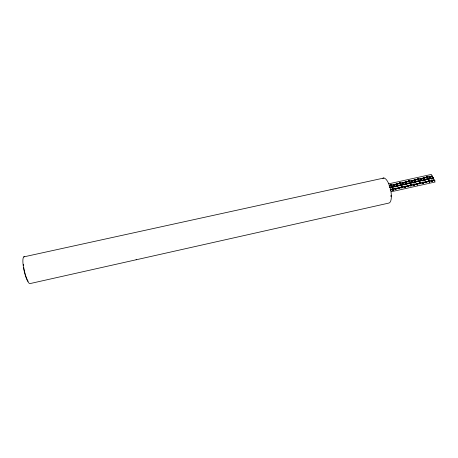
<?xml version="1.0" encoding="UTF-8"?>
<svg xmlns="http://www.w3.org/2000/svg" width="458" height="458" viewBox="0 0 458 458"><rect width="100%" height="100%" fill="white"/><g stroke="black" fill="none" stroke-linecap="round" stroke-linejoin="round"><path stroke-width="0.69" d="M417.295 184.471L417.587 184.803L417.341 184.511M405.565 187.58L404.958 187.711L405.261 187.122M391.224 185.61L391.435 184.975L390.439 185.101M394.264 184.849L394.309 184.9M392.735 190.202L393.187 190.545L393.199 190.036M399.113 188.124L399.164 188.175M400.315 183.377L400.366 183.71L400.492 183.343M401.471 187.391L401.729 187.637M402.153 187.448L402.204 187.499M408.725 181.385L408.96 181.694M409.378 181.603L409.412 181.454M410.643 185.662L410.586 185.307L410.82 185.622M411.244 185.433L411.295 185.484M411.971 180.933L412.028 180.984M413.843 184.855L413.9 184.906M417.284 184.093L417.456 183.927M418.406 179.513L418.457 179.565M419.877 183.515L419.934 183.566M429.507 181.763L428.699 181.712L428.671 181.299L428.94 181.46M429.335 181.855L429.661 182.089L429.369 181.78M424.658 179.897L425.013 180.303L425.213 179.868M390.205 185.29L390.101 185.021L391.281 185.055L390.348 185.124M412.795 182.484L413.185 182.662L412.824 182.45M390.359 185.209C390.468 186.166 392.678 184.471 390.411 185.324M390.548 185.461L390.777 185.547M390.537 186.017L390.434 185.742L391.624 185.753M390.657 185.914L391.401 185.576M405.118 187.276L405.507 187.454L405.187 187.156M393.25 184.591L394.315 184.385M393.468 184.711L393.382 184.454M393.474 184.431L393.359 184.763L394.464 184.585M394.544 184.471L393.445 184.654M392.002 189.24L391.899 188.965L393.079 188.999L392.122 189.137M392.231 189.337L392.094 188.971L392.855 188.833M392.237 189.057L392.18 189.217M393.571 185.347L393.468 185.072L394.647 185.106M392.346 189.417L392.655 189.618M394.149 184.288L393.313 184.414M394.241 184.265L394.017 184.305M392.334 189.973L393.422 189.704L392.231 189.698L393.416 189.732M392.603 189.435L392.603 189.664M400.905 184.998L400.979 185.416L400.813 185.095M394.412 184.963L393.703 185.215M392.998 189.412L393.182 189.589M393.204 189.143L392.151 189.446M393.193 190.167L392.981 189.938L393.267 190.219M396.279 183.927L397.344 183.715M396.502 183.761L397.12 183.544M396.41 183.784L396.451 183.927M395.042 188.564L394.939 188.295L396.136 188.301M395.277 188.662L395.14 188.295L395.454 188.341M396.668 184.248L396.903 184.213M395.277 188.381L395.168 188.707L396.359 188.421L395.191 188.77M396.599 184.677C399.124 184.568 396.416 183.681 396.599 184.677L397.676 184.437M396.674 184.465L397.464 184.236M395.254 188.604L396.336 188.364M397.246 183.664L396.388 183.847M395.449 188.868L395.683 188.833M397.263 184.116L397.384 183.95M395.38 189.297L395.277 189.022L396.456 189.057M397.464 183.853L396.416 184.15M395.958 188.232L395.117 188.358M396.05 188.209L395.168 188.461M396.044 188.736L396.164 188.57M396.222 188.914L395.523 189.131M399.296 183.286L399.651 183.063M399.479 183.257C399.616 184.202 401.053 182.41 400.464 183.412M399.513 183.761L400.59 183.526M399.639 183.452L399.931 183.544M398.094 187.866L398.987 187.591M398.157 187.683L398.952 187.448M398.26 188.152L398.38 187.832M399.702 183.795L400.469 183.629M398.271 187.872L399.347 187.631M398.323 187.706L398.323 187.986M400.263 182.776C400.67 183.395 399.754 182.232 399.181 183.04M398.42 188.622L399.393 188.106L398.305 188.375L399.502 188.381M398.5 188.387L399.284 188.181M401.071 185.164C401.597 185.982 399.851 185.484 400.802 185.021M402.324 182.587L403.395 182.353M403.572 182.353L402.468 182.816L402.462 182.45L403.292 182.324M401.008 186.973L402.095 186.709L402.164 187.053L402.095 186.709M401.265 187.053C403.132 186.532 400.733 187.104 401.334 187.259M402.651 183.337L402.548 183.068L403.727 183.103M402.725 183.131L403.515 182.897M401.357 187.677L402.548 187.683L401.46 187.946L401.357 187.677L402.422 187.459M401.603 187.78L401.551 187.454M403.429 182.616L403.372 182.788M402.301 187.568L401.529 187.74M405.347 181.923L406.406 181.712L406.109 181.637M405.513 182.204L405.57 181.763L405.485 182.147L406.584 181.963M405.742 182.244L405.914 182.204M404.162 186.52L405.238 186.28M404.3 186.383L405.135 186.257M405.674 182.668L406.641 182.164L405.559 182.427L406.744 182.433M405.416 186.286L404.305 186.749L404.448 186.486M404.334 186.801L404.248 186.274L405.067 186.211M406.332 182.112L406.567 181.631L406.509 182.072M404.614 187.173L405.359 186.83M405.158 186.715L405.336 186.893M408.593 181.368L408.444 181.013L408.622 181.288M408.347 181.282L408.244 181.013L409.315 180.778L409.383 181.116L409.315 180.778M408.759 181.059L408.53 181.534L408.49 181.122M408.588 181.093L408.473 181.425L409.584 180.967M407.179 185.874L407.076 185.605L408.152 185.364L408.221 185.713L407.254 185.667L407.425 185.965M408.702 181.975L409.647 181.523M407.362 186.131L407.328 185.708M408.834 181.837L409.549 181.563M409.326 180.996L408.467 181.179M407.591 186.171L407.849 186.251M409.463 181.282L408.45 181.368M407.523 186.601L408.49 186.091L407.408 186.354L408.599 186.366M407.792 186.068L407.792 186.291M409.526 181.626L409.664 181.133M407.666 186.435L408.439 186.269M408.164 185.587L407.299 185.771M408.187 186.04L408.421 185.559L408.359 186.005L408.479 185.673L407.282 185.965M411.358 180.618L411.255 180.349L412.429 180.383M411.542 180.87L411.633 180.624M411.662 180.555L411.513 180.818L412.606 180.635M411.702 181.339L411.599 181.07L412.772 181.105M410.208 185.204L410.099 184.935L411.175 184.694L411.25 185.038L411.175 184.694M411.015 184.952L410.351 185.038M410.385 185.461L410.448 185.015M412.337 180.332L411.427 180.412L412.44 180.355M410.62 184.98L410.362 185.404L411.381 185.055M410.551 185.931C410.328 184.929 413.093 185.839 410.551 185.931L411.633 185.667M412.423 180.784C412.355 180.395 413.116 181.099 411.794 181.07M411.187 184.912L410.328 185.101M411.45 184.889L411.353 185.141M411.387 185.553L410.62 185.719M414.375 179.931L415.326 179.45L415.406 179.788L415.326 179.45M414.513 179.788L415.206 179.553M414.547 180.206L414.61 179.765M415.538 179.805L414.524 180.154L414.725 179.736M414.713 180.675L415.79 180.412L414.605 180.406L415.664 180.194M414.782 180.463L414.748 180.057L415.017 180.212M413.236 184.511L414.192 184.024L414.267 184.368L413.98 184.11M414.828 180.572L415.595 180.4L415.601 179.639M413.408 184.792L413.505 184.54M415.343 179.668L414.484 179.851M413.528 184.471L413.385 184.734L414.484 184.551M415.372 180.12L415.509 179.885M413.574 185.261L414.542 184.751L413.454 185.015L414.645 185.021M413.717 185.095L414.433 184.82M414.038 184.282L413.322 184.265L413.477 184.626M414.547 184.385L413.356 184.677M418.349 179.004L417.461 179.021L417.622 179.376M417.37 179.29L417.261 179.021L418.435 179.061L417.438 179.084M417.719 180.011L417.61 179.742L418.795 179.748M416.248 183.864L416.139 183.595L417.209 183.36L417.29 183.704L417.198 183.383M416.522 183.87L416.339 183.595L417.209 183.36M417.862 179.845L418.623 179.679M417.959 179.547L417.753 179.393M416.431 184.122L416.391 183.704M417.49 183.549L416.374 184.007L416.488 183.681M416.66 184.162L416.9 184.127M418.606 178.975L418.618 179.307L417.53 179.49M416.591 184.591L417.673 184.328L416.488 184.316L417.547 184.11M417.427 184.213L416.688 184.322M420.37 178.631L420.261 178.362L421.434 178.397M420.553 178.878L420.644 178.631M420.673 178.563L420.53 178.826L421.618 178.643M420.725 178.797L420.959 178.883M420.719 179.347L420.61 179.078L421.784 179.112M420.788 179.141L421.572 178.906M419.259 183.2L419.15 182.925L420.221 182.69L420.33 182.965M420.141 182.925L419.402 183.034M421.245 178.357L420.496 178.5M421.446 178.368L420.461 178.362L420.621 178.712M421.635 178.368L421.4 178.946M421.549 178.752L421.606 178.311M419.751 183.755L419.877 183.389M419.608 183.921L419.499 183.652L420.679 183.687M420.238 182.908L419.328 182.988M420.267 183.36L420.433 183.051M420.438 183.544L420.501 182.879L420.444 183.326M423.249 177.727L424.44 177.71M423.553 178.219L423.507 177.801L424.371 177.612M423.673 177.904L424.606 177.652L424.486 177.967M423.598 178.443L424.778 178.448M423.724 178.133L424.022 178.225M423.782 178.477L424.543 178.311M424.171 177.715L423.455 177.698L423.621 178.053M422.282 182.507L423.249 182.238M422.413 182.364C422.373 183.286 422.35 181.551 423.175 182.198M422.574 182.467L423.444 182.381M422.625 182.702L422.94 183.051L422.889 182.719M424.434 178.133L424.686 177.819M422.62 183.252L423.581 182.748L422.499 183.011L423.69 183.017M422.763 183.085L423.513 182.954M423.593 182.381L422.528 182.616M425.144 179.788L424.761 179.794M426.249 177.04L427.308 176.805L427.394 177.143M426.501 177.143L427.366 176.948M427.262 176.977C426.564 176.29 426.306 178.099 426.604 177.12M426.593 177.778L427.772 177.79L426.707 178.025M425.167 181.597C425.167 182.181 425.368 180.984 426.232 181.357L426.346 181.631M426.158 181.591L425.339 181.654L425.608 181.528M425.585 181.803L425.556 181.866M425.511 181.9L426.53 181.883L426.518 181.545M427.474 177.309L427.595 176.988L427.429 177.469M425.511 182.341L426.707 182.324M425.637 182.032L425.694 182.376L426.455 182.21M427.537 177.647L426.839 177.893M427.772 177.79L426.724 177.996M426.255 181.574L426.055 181.551M426.398 181.866L425.379 181.952M429.238 176.382L430.32 176.359M429.49 176.485L430.354 176.29M429.524 176.565L429.535 176.897M429.581 177.12L430.76 177.126M429.77 176.937L430.005 176.903M428.156 180.956L429.352 180.939M429.764 177.154L430.526 176.988M428.419 181.036L429.26 180.91M428.465 181.454L428.528 181.007M430.612 176.382L430.423 176.811M430.526 176.771L430.589 176.33M428.511 181.677L429.696 181.683M429.404 181.196L428.385 181.288M429.461 181.54L429.524 180.881M429.621 182.135C429.312 182.948 428.934 181.58 429.656 182.061M431.167 180.263C431.173 180.847 431.362 179.656 432.232 180.028L432.318 180.366M432.461 180.658C433.159 179.656 431.121 181.511 431.528 180.343M431.465 180.784L431.699 180.309L431.339 180.326L432.026 180.109M431.51 181.007L432.695 181.019L431.631 181.254M431.699 180.83L431.94 180.796M431.78 181.087L432.461 180.876M390.233 187.774L433.417 177.979L390.222 187.54M432.695 181.019L431.642 181.225M390.342 190.11L434.281 180.366L434.35 179.891L390.147 189.681M424.852 179.788L425.276 179.965M429.661 176.445L429.478 176.782L430.64 176.445L429.61 176.731L429.409 176.445L430.182 176.25M428.636 180.979L428.442 181.397L429.449 181.047M432.054 180.223L432.289 180.177M390.079 187.528L433.382 177.933M429.117 180.796L428.367 180.927L428.539 181.282M413.345 184.431L414.238 184.179M416.362 183.761L417.255 183.509M422.385 182.427L423.278 182.175M398.179 187.98L399.376 187.694M401.219 187.311L402.41 187.019L401.271 187.425M404.254 186.635L405.445 186.343M410.311 185.295L411.502 185.003M413.328 184.626L414.524 184.334M416.351 183.956L417.541 183.664M419.488 183.234L420.559 182.994M422.499 182.565L423.57 182.33M431.384 180.618L432.575 180.332M398.208 188.038L399.399 187.746M401.242 187.362L402.439 187.07M404.277 186.687L405.473 186.4M408.502 185.725L407.305 186.017L407.42 185.69M410.334 185.347L411.524 185.055M420.581 183.051L419.511 183.286L419.351 182.925M425.408 182.003L426.598 181.712M428.407 181.339L429.604 181.047M431.407 180.675L432.604 180.383M407.334 186.08L408.359 185.725M420.513 183.217L419.419 183.4L419.505 183.011L419.442 183.452M423.484 182.587L423.347 182.702M429.495 181.254L429.358 181.368M392.409 189.761L393.204 189.526M419.677 183.71L420.518 183.584M391.098 191.782L435.1 182.009L431.322 174.441L388.739 183.824M390.279 185.078L391.058 184.883M400.143 182.879C398.288 183.263 400.361 183.664 400.464 183.131M406.183 181.545L405.427 181.677L405.576 182.038M408.416 181.076L409.194 180.881M389.054 185.576L432.329 175.992M394.521 184.419L393.411 184.877M402.416 182.702L403.601 182.416M405.433 182.038L406.624 181.746L405.456 182.089M411.461 180.704L412.652 180.418M414.467 180.04L415.658 179.754M420.473 178.717L421.663 178.425M423.473 178.053L424.658 177.761M426.461 177.395L427.652 177.103M399.416 183.423L400.607 183.131M403.63 182.467C402.41 183.4 401.929 181.941 403.2 182.341M411.484 180.755L412.675 180.469M414.496 180.091L415.681 179.805M418.686 179.141L417.473 179.376L418.664 179.089L418.372 179.456M420.501 178.769L421.686 178.477M427.68 177.154L426.49 177.446L427.526 177.16M408.502 181.483L409.521 181.133M423.524 178.168L424.532 177.819M429.507 176.845L430.514 176.496M389.248 186L432.272 176.244M405.805 182.542L406.572 182.37M389.426 187.414L433.314 177.71M389.443 187.58L433.199 177.899M23.742 256.892L383.918 178.013M417.599 184.757C416.185 184.408 418.057 185.685 417.444 184.769M413.03 182.33C411.794 182.593 413.66 183.435 413.156 182.49M416.58 183.532L416.402 184.064L417.421 183.715M432.432 180.463L432.358 180.704M431.367 180.263L431.539 180.618M426.747 177.149L426.575 177.189M426.747 177.406L427.016 177.561M426.45 181.717L426.312 182.187M425.9 182.055L425.934 182.124M425.368 181.597L425.534 181.952M414.444 179.719L414.616 180.04M416.322 183.629L416.499 183.956M414.404 184.385L414.261 184.86M411.456 180.349L411.605 180.704M410.288 184.969L410.454 185.295M406.372 181.786L406.166 181.631M404.763 186.738L404.763 186.961M402.691 182.719L402.954 182.879M398.689 188.089L398.689 188.312M396.347 183.715L396.502 184.042M393.662 185.072L393.605 184.723L393.874 184.883M136.158 259.486L136.215 259.772M390.955 195.291A11.856 4.219 77.5 0 1 390.949 196.659M382.808 178.265A12.818 4.563 77.5 0 1 390.445 189.005A12.818 4.563 77.5 0 1 388.728 203.1L30.148 283.559A13.769 3 77.5 0 1 23.993 270.197A13.769 3 77.5 0 1 24.48 256.743M28.201 281.372A12.732 2.777 77.5 0 1 27.532 280.25M27.28 279.746A12.732 2.777 77.5 0 1 26.507 277.989M26.306 277.468A12.732 2.777 77.5 0 1 25.711 275.762M25.339 274.554A12.732 2.777 77.5 0 1 24.64 271.983M24.486 271.331A12.732 2.777 77.5 0 1 23.707 267.363M23.45 265.468A12.732 2.777 77.5 0 1 23.324 264.272M404.385 187.001L405.582 187.007L404.38 187.03M434.779 180.458L434.797 180.99L434.825 180.486M393.29 189.04L392.094 189.331L393.313 189.097"/></g></svg>
